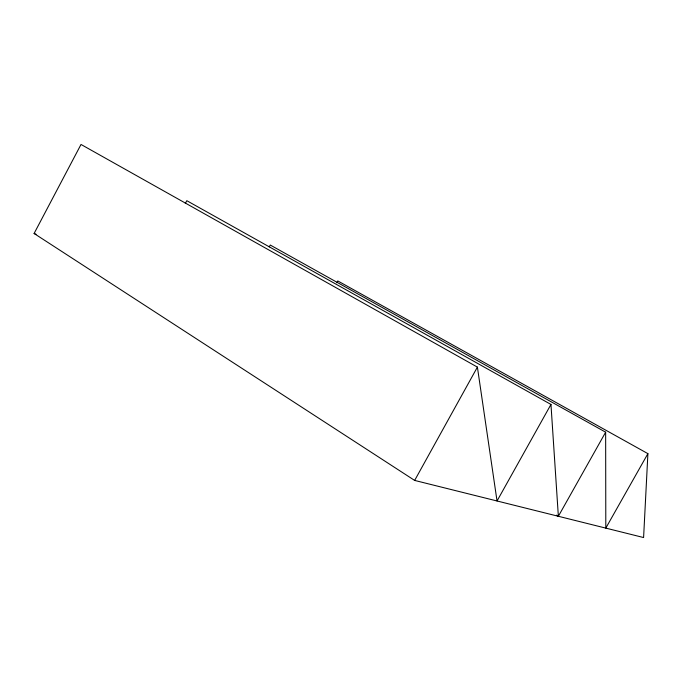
<?xml version="1.0" encoding="UTF-8"?>
<svg xmlns="http://www.w3.org/2000/svg" width="682" height="682" viewBox="0 0 682 682"><rect width="100%" height="100%" fill="white"/><g stroke="black" fill="none" stroke-linecap="round" stroke-linejoin="round"><path stroke-width="1.02" d="M336.763 282.774L337.778 280.924L647.9 453.641L643.595 537.544L414.656 480.426L34.1 233.483L81.013 144.456L477.4 367.112L497.033 500.98L550.962 404.443L186.808 200.687L185.316 203.483M269.254 246.901L270.26 245.034L605.65 432.2L605.804 528.115L647.9 453.641M414.656 480.426L477.4 367.112M556.555 515.157L558.362 516.283L605.65 432.2M34.1 233.483L36.061 234.293M550.962 404.443L558.362 516.283"/></g></svg>
